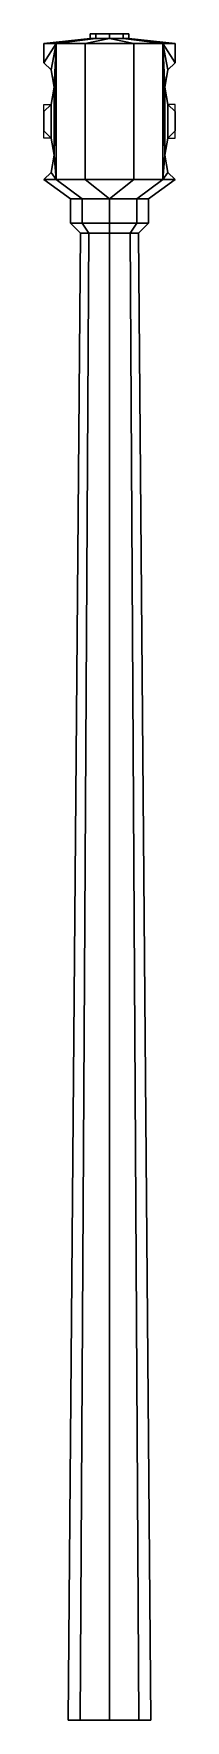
# Model space of a CAD drawing. Extents: x -0.14 to 0.14, y 0.54 to 4.01.
import ezdxf

# ---------------------------------------------------------------- set-up
doc = ezdxf.new("R2010")
doc.units = 0
doc.layers.add('BARREL', color=1, linetype='CONTINUOUS')

msp = doc.modelspace()

# ---------------------------------------------------------------- linework, layer by layer
at = {"layer": 'BARREL'}
for points in [[(-0.04, 4), (-0.0283, 4, -0.0283), (-0.1101, 3.99, -0.0601), (-0.135, 3.99)], [(-0.0283, 4, 0.0283), (-0.04, 4), (-0.135, 3.99), (-0.1101, 3.99, 0.0601)], [(0, 4, 0.04), (-0.0283, 4, 0.0283), (-0.1101, 3.99, 0.0601), (-0.05, 3.99, 0.085)], [(-0.0283, 4, -0.0283), (0, 4, -0.04), (-0.05, 3.99, -0.085), (-0.1101, 3.99, -0.0601)], [(0, 4, 0.04), (0, 4, 0.04), (-0.05, 3.99, 0.085), (0.05, 3.99, 0.085)], [(0, 4, -0.04), (0.05, 3.99, -0.085), (-0.05, 3.99, -0.085)], [(-0.0283, 4.01, 0.0283), (-0.04, 4.01), (-0.04, 4), (-0.0283, 4, 0.0283)], [(-0.04, 4.01), (-0.0283, 4.01, -0.0283), (-0.0283, 4, -0.0283), (-0.04, 4)], [(0, 4.01, 0.04), (-0.0283, 4.01, 0.0283), (-0.0283, 4, 0.0283), (0, 4, 0.04)], [(-0.0283, 4.01, -0.0283), (0, 4.01, -0.04), (0, 4, -0.04), (-0.0283, 4, -0.0283)], [(0.0283, 4.01, 0.0283), (0, 4.01, 0.04), (0, 4, 0.04), (0.0283, 4, 0.0283)], [(0, 4.01, -0.04), (0.0283, 4.01, -0.0283), (0.0283, 4, -0.0283), (0, 4, -0.04)], [(0, 4, -0.04), (0.0283, 4, -0.0283), (0.1101, 3.99, -0.0601), (0.05, 3.99, -0.085)], [(0.0283, 4, 0.0283), (0, 4, 0.04), (0.05, 3.99, 0.085), (0.1101, 3.99, 0.0601)], [(0.04, 4.01), (0.0283, 4.01, 0.0283), (0.0283, 4, 0.0283), (0.04, 4)], [(0.0283, 4.01, -0.0283), (0.04, 4.01), (0.04, 4), (0.0283, 4, -0.0283)], [(0.04, 4), (0.0283, 4, 0.0283), (0.1101, 3.99, 0.0601), (0.135, 3.99)], [(0.0283, 4, -0.0283), (0.04, 4), (0.135, 3.99), (0.1101, 3.99, -0.0601)], [(-0.1101, 3.99, 0.0601), (-0.135, 3.95), (-0.1204, 3.9354, 0.0354), (-0.1101, 3.99, 0.0601)], [(-0.135, 3.95), (-0.135, 3.95), (-0.1101, 3.99, 0.0601), (-0.135, 3.99)], [(-0.135, 3.95), (-0.135, 3.95), (-0.135, 3.99), (-0.1101, 3.99, -0.0601)], [(-0.1204, 3.9354, -0.0354), (-0.1204, 3.9354, -0.0354), (-0.135, 3.95), (-0.1101, 3.99, -0.0601)], [(-0.1101, 3.99, 0.0601), (-0.1204, 3.9354, 0.0354), (-0.1143, 3.9, 0.05), (-0.1101, 3.99, 0.0601)], [(-0.1101, 3.99, -0.0601), (-0.1101, 3.99, -0.0601), (-0.1143, 3.9, -0.05), (-0.1204, 3.9354, -0.0354)], [(-0.1101, 3.99, -0.0601), (-0.1101, 3.99, -0.0601), (-0.1101, 3.71, -0.0601), (-0.1143, 3.76, -0.05)], [(-0.1143, 3.76, 0.05), (-0.1143, 3.76, 0.05), (-0.1101, 3.71, 0.0601), (-0.1101, 3.99, 0.0601)], [(-0.1101, 3.99, 0.0601), (-0.1143, 3.9, 0.05), (-0.1143, 3.76, 0.05), (-0.1101, 3.99, 0.0601)], [(-0.1101, 3.99, -0.0601), (-0.1101, 3.99, -0.0601), (-0.1143, 3.76, -0.05), (-0.1143, 3.9, -0.05)], [(-0.05, 3.99, 0.085), (-0.1101, 3.99, 0.0601), (-0.1101, 3.71, 0.0601), (-0.05, 3.71, 0.085)], [(-0.1101, 3.99, -0.0601), (-0.05, 3.99, -0.085), (-0.05, 3.71, -0.085), (-0.1101, 3.71, -0.0601)], [(0.05, 3.99, 0.085), (-0.05, 3.99, 0.085), (-0.05, 3.71, 0.085), (0.05, 3.71, 0.085)], [(-0.05, 3.99, -0.085), (0.05, 3.99, -0.085), (0.05, 3.71, -0.085), (-0.05, 3.71, -0.085)], [(0.1101, 3.99, 0.0601), (0.05, 3.99, 0.085), (0.05, 3.71, 0.085), (0.1101, 3.71, 0.0601)], [(0.05, 3.99, -0.085), (0.1101, 3.99, -0.0601), (0.1101, 3.71, -0.0601), (0.05, 3.71, -0.085)], [(0.1101, 3.99, 0.0601), (0.1101, 3.99, 0.0601), (0.1143, 3.9, 0.05), (0.1204, 3.9354, 0.0354)], [(0.135, 3.95), (0.135, 3.95), (0.135, 3.99), (0.1101, 3.99, 0.0601)], [(0.1204, 3.9354, 0.0354), (0.1204, 3.9354, 0.0354), (0.135, 3.95), (0.1101, 3.99, 0.0601)], [(0.1101, 3.99, 0.0601), (0.1101, 3.99, 0.0601), (0.1101, 3.71, 0.0601), (0.1143, 3.76, 0.05)], [(0.1101, 3.99, 0.0601), (0.1101, 3.99, 0.0601), (0.1143, 3.76, 0.05), (0.1143, 3.9, 0.05)], [(0.1143, 3.76, -0.05), (0.1143, 3.76, -0.05), (0.1101, 3.71, -0.0601), (0.1101, 3.99, -0.0601)], [(0.135, 3.95), (0.135, 3.95), (0.1101, 3.99, -0.0601), (0.135, 3.99)], [(0.1101, 3.99, -0.0601), (0.135, 3.95), (0.1204, 3.9354, -0.0354), (0.1101, 3.99, -0.0601)], [(0.1101, 3.99, -0.0601), (0.1204, 3.9354, -0.0354), (0.1143, 3.9, -0.05), (0.1101, 3.99, -0.0601)], [(0.1101, 3.99, -0.0601), (0.1143, 3.9, -0.05), (0.1143, 3.76, -0.05), (0.1101, 3.99, -0.0601)], [(-0.1143, 3.9, 0.05), (-0.1204, 3.8646, 0.0354), (-0.1204, 3.7954, 0.0354), (-0.1143, 3.76, 0.05)], [(-0.1204, 3.8646, -0.0354), (-0.1143, 3.9, -0.05), (-0.1143, 3.76, -0.05), (-0.1204, 3.7954, -0.0354)], [(0.1204, 3.8646, 0.0354), (0.1143, 3.9, 0.05), (0.1143, 3.76, 0.05), (0.1204, 3.7954, 0.0354)], [(0.1143, 3.9, -0.05), (0.1204, 3.8646, -0.0354), (0.1204, 3.7954, -0.0354), (0.1143, 3.76, -0.05)], [(-0.1204, 3.8646, 0.0354), (-0.135, 3.85), (-0.135, 3.81), (-0.1204, 3.7954, 0.0354)], [(-0.135, 3.8646), (-0.1204, 3.8646, -0.0354), (-0.1204, 3.7954, -0.0354), (-0.135, 3.7954)], [(0.1204, 3.8646, -0.0354), (0.135, 3.85), (0.135, 3.81), (0.1204, 3.7954, -0.0354)], [(0.135, 3.8646), (0.1204, 3.8646, 0.0354), (0.1204, 3.7954, 0.0354), (0.135, 3.7954)], [(-0.1143, 3.76, -0.05), (-0.1143, 3.76, -0.05), (-0.1101, 3.71, -0.0601), (-0.1204, 3.7246, -0.0354)], [(-0.1204, 3.7246, 0.0354), (-0.1204, 3.7246, 0.0354), (-0.1101, 3.71, 0.0601), (-0.1143, 3.76, 0.05)], [(0.1143, 3.76, 0.05), (0.1143, 3.76, 0.05), (0.1101, 3.71, 0.0601), (0.1204, 3.7246, 0.0354)], [(0.1204, 3.7246, -0.0354), (0.1204, 3.7246, -0.0354), (0.1101, 3.71, -0.0601), (0.1143, 3.76, -0.05)], [(-0.1204, 3.7246, -0.0354), (-0.1204, 3.7246, -0.0354), (-0.1101, 3.71, -0.0601), (-0.135, 3.71)], [(-0.135, 3.71), (-0.135, 3.71), (-0.1101, 3.71, 0.0601), (-0.1204, 3.7246, 0.0354)], [(0.1204, 3.7246, 0.0354), (0.1204, 3.7246, 0.0354), (0.1101, 3.71, 0.0601), (0.135, 3.71)], [(0.135, 3.71), (0.135, 3.71), (0.1101, 3.71, -0.0601), (0.1204, 3.7246, -0.0354)], [(-0.135, 3.71), (-0.1101, 3.71, -0.0601), (-0.0566, 3.67, -0.0566), (-0.08, 3.67)], [(-0.1101, 3.71, 0.0601), (-0.135, 3.71), (-0.08, 3.67), (-0.0566, 3.67, 0.0566)], [(-0.05, 3.71, 0.085), (-0.1101, 3.71, 0.0601), (-0.0566, 3.67, 0.0566), (0, 3.67, 0.08)], [(-0.1101, 3.71, -0.0601), (-0.05, 3.71, -0.085), (0, 3.67, -0.08), (-0.0566, 3.67, -0.0566)], [(-0.05, 3.71, -0.085), (0.05, 3.71, -0.085), (0.05, 3.71, -0.085), (0, 3.67, -0.08)], [(0.05, 3.71, 0.085), (-0.05, 3.71, 0.085), (0, 3.67, 0.08)], [(0.1101, 3.71, 0.0601), (0.05, 3.71, 0.085), (0, 3.67, 0.08), (0.0566, 3.67, 0.0566)], [(0.05, 3.71, -0.085), (0.1101, 3.71, -0.0601), (0.0566, 3.67, -0.0566), (0, 3.67, -0.08)], [(0.1101, 3.71, -0.0601), (0.135, 3.71), (0.08, 3.67), (0.0566, 3.67, -0.0566)], [(0.135, 3.71), (0.1101, 3.71, 0.0601), (0.0566, 3.67, 0.0566), (0.08, 3.67)], [(-0.0566, 3.67, 0.0566), (-0.08, 3.67), (-0.08, 3.62), (-0.0566, 3.62, 0.0566)], [(-0.08, 3.67), (-0.0566, 3.67, -0.0566), (-0.0566, 3.62, -0.0566), (-0.08, 3.62)], [(0, 3.67, 0.08), (-0.0566, 3.67, 0.0566), (-0.0566, 3.62, 0.0566), (0, 3.62, 0.08)], [(-0.0566, 3.67, -0.0566), (0, 3.67, -0.08), (0, 3.62, -0.08), (-0.0566, 3.62, -0.0566)], [(0.0566, 3.67, 0.0566), (0, 3.67, 0.08), (0, 3.62, 0.08), (0.0566, 3.62, 0.0566)], [(0, 3.67, -0.08), (0.0566, 3.67, -0.0566), (0.0566, 3.62, -0.0566), (0, 3.62, -0.08)], [(0.08, 3.67), (0.0566, 3.67, 0.0566), (0.0566, 3.62, 0.0566), (0.08, 3.62)], [(0.0566, 3.67, -0.0566), (0.08, 3.67), (0.08, 3.62), (0.0566, 3.62, -0.0566)], [(-0.0424, 3.6, -0.0424), (-0.06, 3.6), (-0.08, 3.62), (-0.0566, 3.62, -0.0566)], [(-0.06, 3.6), (-0.0424, 3.6, 0.0424), (-0.0566, 3.62, 0.0566), (-0.08, 3.62)], [(0, 3.6, -0.06), (-0.0424, 3.6, -0.0424), (-0.0566, 3.62, -0.0566), (0, 3.62, -0.08)], [(-0.0424, 3.6, 0.0424), (0, 3.6, 0.06), (0, 3.62, 0.08), (-0.0566, 3.62, 0.0566)], [(0.0424, 3.6, -0.0424), (0, 3.6, -0.06), (0, 3.62, -0.08), (0.0566, 3.62, -0.0566)], [(0, 3.6, 0.06), (0.0424, 3.6, 0.0424), (0.0566, 3.62, 0.0566), (0, 3.62, 0.08)], [(0.06, 3.6), (0.0424, 3.6, -0.0424), (0.0566, 3.62, -0.0566), (0.08, 3.62)], [(0.0424, 3.6, 0.0424), (0.06, 3.6), (0.08, 3.62), (0.0566, 3.62, 0.0566)], [(-0.0601, 0.54, -0.0601), (-0.085, 0.54), (-0.06, 3.6), (-0.0424, 3.6, -0.0424)], [(-0.085, 0.54), (-0.0601, 0.54, 0.0601), (-0.0424, 3.6, 0.0424), (-0.06, 3.6)], [(0, 0.54, -0.085), (-0.0601, 0.54, -0.0601), (-0.0424, 3.6, -0.0424), (0, 3.6, -0.06)], [(-0.0601, 0.54, 0.0601), (0, 0.54, 0.085), (0, 3.6, 0.06), (-0.0424, 3.6, 0.0424)], [(0.0601, 0.54, -0.0601), (0, 0.54, -0.085), (0, 3.6, -0.06), (0.0424, 3.6, -0.0424)], [(0, 0.54, 0.085), (0.0601, 0.54, 0.0601), (0.0424, 3.6, 0.0424), (0, 3.6, 0.06)], [(0.085, 0.54), (0.0601, 0.54, -0.0601), (0.0424, 3.6, -0.0424), (0.06, 3.6)], [(0.0601, 0.54, 0.0601), (0.085, 0.54), (0.06, 3.6), (0.0424, 3.6, 0.0424)]]:
    msp.add_3dface(points, dxfattribs=at)

doc.saveas('drawing.dxf')
